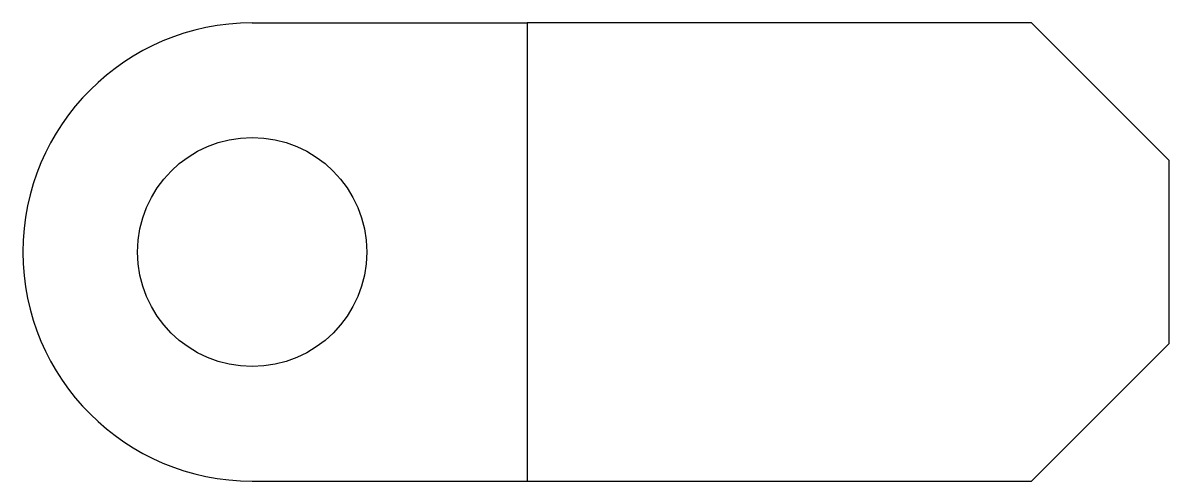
# Model space of a CAD drawing. Header units: millimetres. Extents: x -22.5 to 52.5, y 20.4 to 50.4.
import ezdxf

# ---------------------------------------------------------------- set-up
doc = ezdxf.new("R2010")
doc.units = ezdxf.units.MM

msp = doc.modelspace()

# ---------------------------------------------------------------- linework, layer by layer
for p, q in [((-7.542, 50.403), (10.458, 50.403)), ((-7.542, 20.403), (10.458, 20.403))]:
    msp.add_line(p, q)
msp.add_lwpolyline([(10.458, 20.403), (43.458, 20.403), (52.458, 29.403), (52.458, 41.403), (43.458, 50.403), (10.458, 50.403)], close=True)
msp.add_circle((-7.542, 35.403), 7.5)
msp.add_arc((-7.542, 35.403), 15, 90, 270)

doc.saveas('drawing.dxf')
